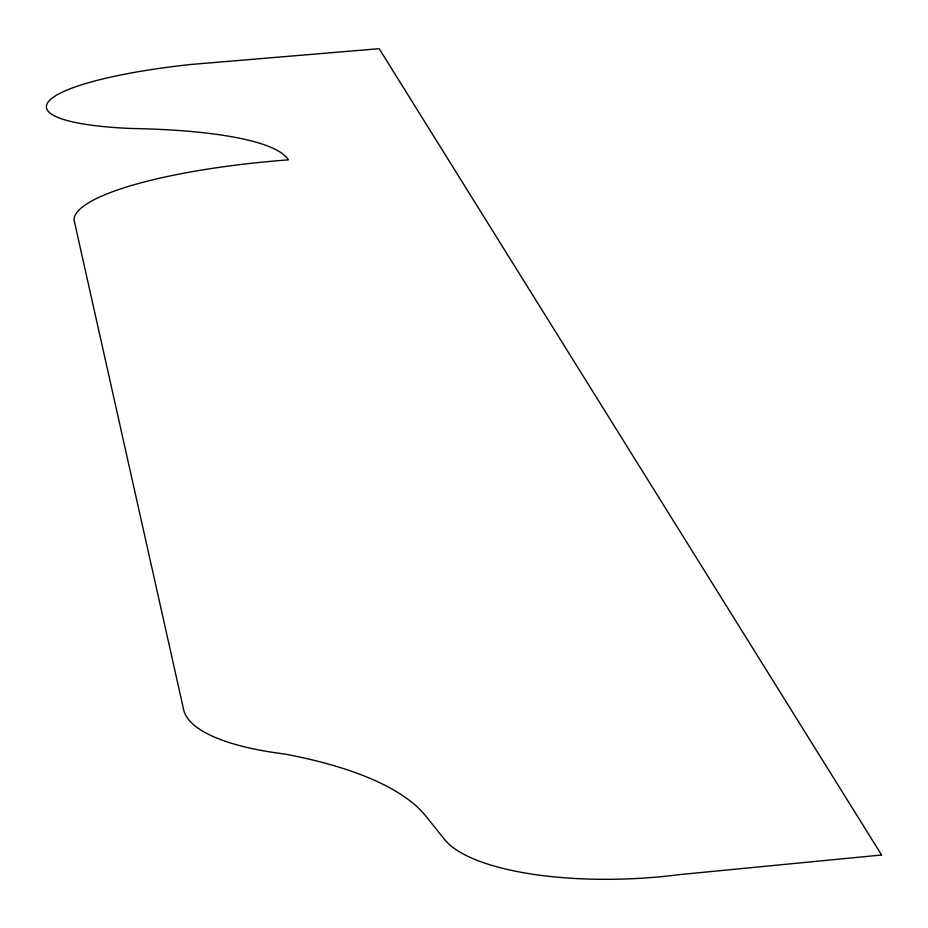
<?xml version="1.0" encoding="UTF-8"?>
<svg xmlns="http://www.w3.org/2000/svg" width="928" height="928" viewBox="0 0 928 928"><rect width="100%" height="100%" fill="white"/><g stroke="black" fill="none" stroke-linecap="round" stroke-linejoin="round"><path stroke-width="1.39" d="M881.6 855.001L679.934 874.57A193.662 63.29 -2.9 0 1 444.419 839.33L425.871 816.141A418.296 138.168 -5.4 0 0 284.258 753.965A212.512 63.881 -3.8 0 1 183.535 709.178L73.973 219.658A224.298 45.82 -4 0 1 288.399 159.848A283.713 55.668 -4.7 0 0 131.753 128.493A179.092 32.538 -4.2 0 1 49.254 100.688A179.092 32.538 -4.2 0 1 191.052 64.461L379.181 48.697L881.6 855.001"/></g></svg>
